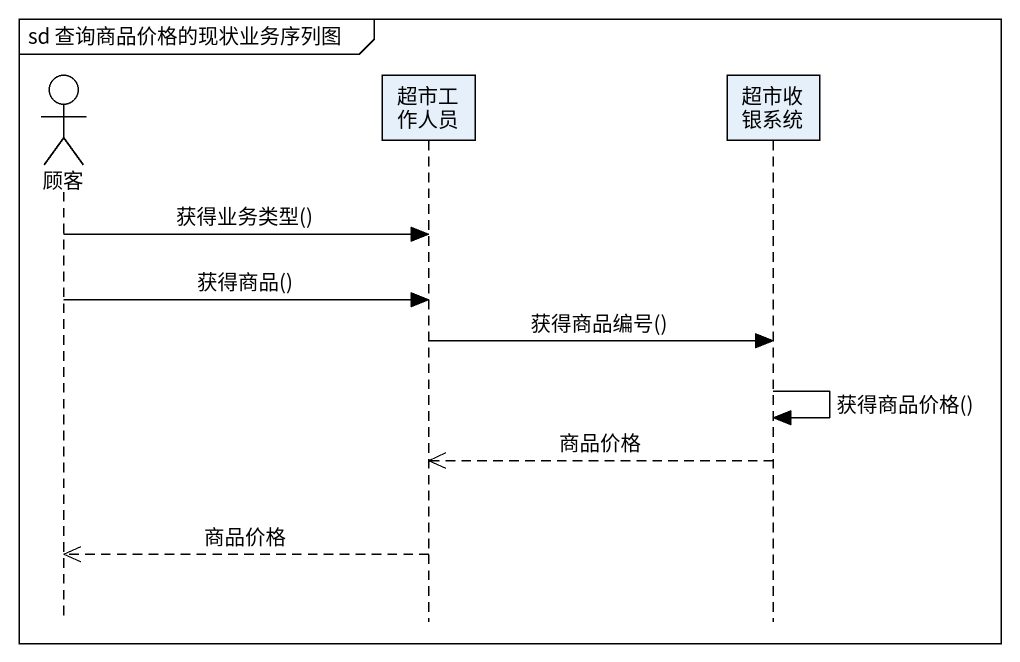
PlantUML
@startuml
mainframe sd 查询商品价格的现状业务序列图
hide footbox
actor 顾客
participant 超市工作人员
participant 超市收银系统

顾客 -> 超市工作人员 : 获得业务类型()
顾客 -> 超市工作人员 : 获得商品()
超市工作人员 -> 超市收银系统 : 获得商品编号()
超市收银系统 -> 超市收银系统 : 获得商品价格()
超市收银系统 -->> 超市工作人员 : 商品价格
超市工作人员 -->> 顾客 : 商品价格
@enduml
